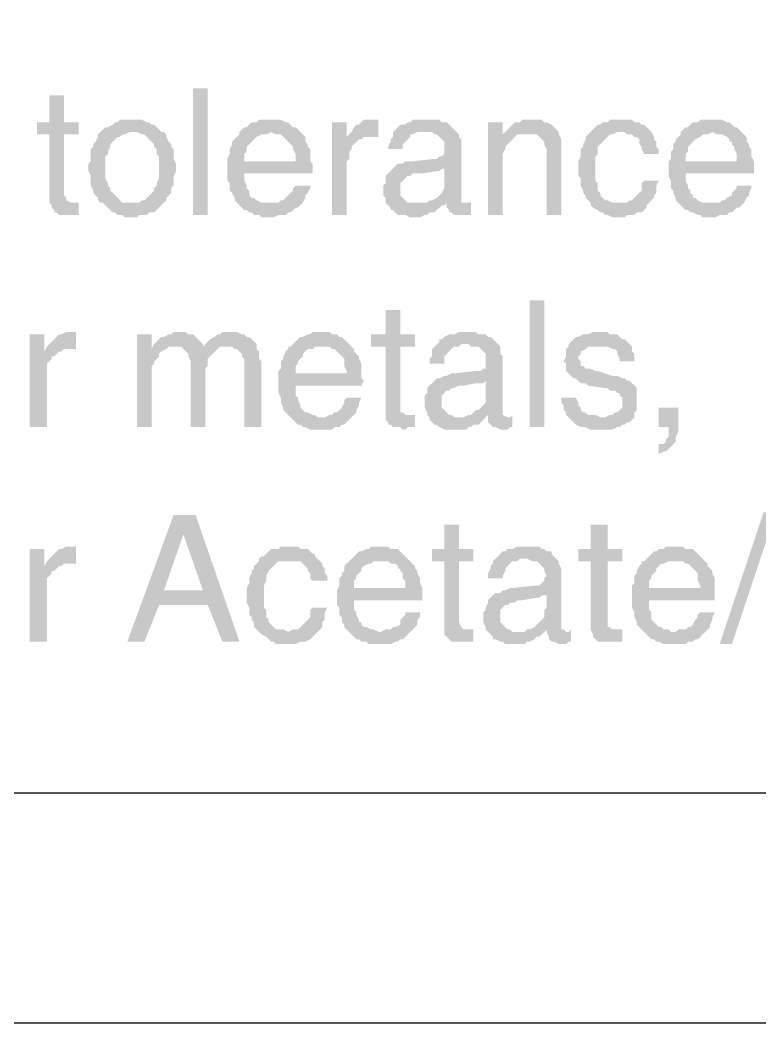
# Model space of a CAD drawing. Header units: inches. Extents: x 3613 to 8393, y -2205 to -794.
# Drawn here: x 3947.38 to 3961.08, y -2204.85 to -2186.29 of the extents above; entities that cross this region are included whole.
import ezdxf

# ---------------------------------------------------------------- set-up
doc = ezdxf.new("R2010")
doc.units = ezdxf.units.IN
doc.header["$MEASUREMENT"] = 0

msp = doc.modelspace()

# ---------------------------------------------------------------- hatches: boundary and pattern name
at = {"transparency": 33554559}
for points in [[(3950.584, -2189.897), (3950.584, -2187.551), (3950.855, -2187.551), (3950.855, -2189.897)], [(3948.192, -2187.686), (3947.921, -2187.686), (3947.921, -2188.182), (3947.696, -2188.182), (3947.696, -2188.408), (3947.921, -2188.408), (3947.921, -2189.672), (3947.967, -2189.717), (3947.967, -2189.762), (3948.012, -2189.807), (3948.012, -2189.852), (3948.057, -2189.852), (3948.102, -2189.897), (3948.463, -2189.897), (3948.463, -2189.672), (3948.328, -2189.672), (3948.237, -2189.627), (3948.237, -2189.581), (3948.192, -2189.536), (3948.192, -2188.408), (3948.463, -2188.408), (3948.463, -2188.182), (3948.192, -2188.182)], [(3949.456, -2188.137), (3949.23, -2188.137), (3949.185, -2188.182), (3949.14, -2188.182), (3949.095, -2188.228), (3949.005, -2188.273), (3948.959, -2188.273), (3948.914, -2188.318), (3948.869, -2188.363), (3948.869, -2188.363), (3948.824, -2188.408), (3948.824, -2188.453), (3948.779, -2188.543), (3948.734, -2188.589), (3948.734, -2188.634), (3948.689, -2188.679), (3948.689, -2188.905), (3948.643, -2188.95), (3948.643, -2189.04), (3948.643, -2189.085), (3948.689, -2189.175), (3948.689, -2189.356), (3948.734, -2189.446), (3948.734, -2189.491), (3948.779, -2189.536), (3948.824, -2189.581), (3948.824, -2189.627), (3948.869, -2189.672), (3949.456, -2189.672), (3949.275, -2189.672), (3949.23, -2189.627), (3949.185, -2189.581), (3949.14, -2189.536), (3949.095, -2189.491), (3949.05, -2189.446), (3949.05, -2189.401), (3949.005, -2189.356), (3949.005, -2189.311), (3948.959, -2189.22), (3948.959, -2188.814), (3949.005, -2188.769), (3949.005, -2188.724), (3949.05, -2188.634), (3949.05, -2188.589), (3949.095, -2188.543), (3949.14, -2188.498), (3949.185, -2188.453), (3949.23, -2188.453), (3949.275, -2188.408), (3949.32, -2188.408), (3949.411, -2188.363), (3949.997, -2188.363), (3949.952, -2188.318), (3949.907, -2188.273), (3949.862, -2188.228), (3949.817, -2188.228), (3949.772, -2188.182), (3949.727, -2188.182), (3949.636, -2188.137), (3949.546, -2188.137)], [(3952.028, -2188.137), (3951.803, -2188.137), (3951.758, -2188.182), (3951.667, -2188.182), (3951.622, -2188.228), (3951.577, -2188.273), (3951.532, -2188.273), (3951.487, -2188.318), (3951.442, -2188.363), (3952.028, -2188.363), (3952.119, -2188.408), (3952.209, -2188.408), (3952.254, -2188.453), (3952.299, -2188.498), (3952.344, -2188.543), (3952.344, -2188.543), (3952.389, -2188.589), (3952.435, -2188.634), (3952.435, -2188.679), (3952.48, -2188.769), (3952.48, -2188.905), (3951.216, -2188.905), (3951.216, -2189.266), (3951.261, -2189.311), (3951.261, -2189.446), (3951.306, -2189.491), (3951.351, -2189.581), (3951.351, -2189.627), (3951.397, -2189.672), (3951.442, -2189.717), (3951.442, -2189.717), (3951.487, -2189.762), (3951.532, -2189.807), (3951.577, -2189.807), (3951.622, -2189.852), (3951.667, -2189.852), (3951.712, -2189.897), (3951.803, -2189.897), (3951.848, -2189.943), (3952.074, -2189.943), (3952.164, -2189.897), (3952.299, -2189.897), (3952.344, -2189.852), (3952.389, -2189.852), (3952.435, -2189.807), (3952.48, -2189.762), (3952.525, -2189.762), (3952.57, -2189.717), (3952.028, -2189.672), (3951.848, -2189.672), (3951.758, -2189.627), (3951.712, -2189.581), (3951.667, -2189.581), (3951.622, -2189.536), (3951.622, -2189.446), (3951.577, -2189.401), (3951.577, -2189.356), (3951.532, -2189.266), (3951.532, -2189.13), (3952.796, -2189.13), (3952.796, -2188.95), (3952.751, -2188.905), (3952.751, -2188.679), (3952.705, -2188.634), (3952.705, -2188.589), (3952.66, -2188.543), (3952.66, -2188.453), (3952.615, -2188.408), (3952.57, -2188.363), (3952.525, -2188.318), (3952.48, -2188.273), (3952.435, -2188.273), (3952.389, -2188.228), (3952.344, -2188.182), (3952.299, -2188.182), (3952.209, -2188.137), (3952.119, -2188.137)], [(3953.924, -2188.137), (3953.743, -2188.137), (3953.698, -2188.182), (3953.653, -2188.228), (3953.608, -2188.228), (3953.563, -2188.273), (3953.518, -2188.363), (3953.518, -2188.363), (3953.473, -2188.408), (3953.924, -2188.453), (3954.014, -2188.453), (3954.014, -2188.137), (3953.969, -2188.137)], [(3954.917, -2188.137), (3954.646, -2188.137), (3954.601, -2188.182), (3954.556, -2188.182), (3954.511, -2188.228), (3954.42, -2188.228), (3954.375, -2188.273), (3954.375, -2188.273), (3954.33, -2188.318), (3954.285, -2188.363), (3954.285, -2188.453), (3954.24, -2188.498), (3954.24, -2188.543), (3954.195, -2188.634), (3954.195, -2188.679), (3954.466, -2188.679), (3954.466, -2188.589), (3954.511, -2188.543), (3954.556, -2188.498), (3954.601, -2188.453), (3954.601, -2188.408), (3954.646, -2188.408), (3954.736, -2188.363), (3955.458, -2188.363), (3955.413, -2188.318), (3955.368, -2188.273), (3955.323, -2188.228), (3955.278, -2188.182), (3955.188, -2188.182), (3955.143, -2188.137), (3954.962, -2188.137)], [(3956.812, -2188.137), (3956.677, -2188.137), (3956.632, -2188.182), (3956.542, -2188.182), (3956.496, -2188.228), (3956.451, -2188.273), (3956.406, -2188.318), (3956.361, -2188.363), (3956.316, -2188.408), (3956.542, -2188.453), (3956.587, -2188.408), (3956.767, -2188.408), (3957.354, -2188.363), (3957.309, -2188.318), (3957.264, -2188.273), (3957.264, -2188.273), (3957.219, -2188.228), (3957.128, -2188.182), (3957.083, -2188.182), (3957.038, -2188.137), (3956.903, -2188.137)], [(3958.482, -2188.137), (3958.302, -2188.137), (3958.257, -2188.182), (3958.166, -2188.182), (3958.121, -2188.228), (3958.076, -2188.228), (3958.031, -2188.273), (3957.986, -2188.318), (3957.941, -2188.363), (3958.573, -2188.363), (3958.618, -2188.408), (3958.708, -2188.408), (3958.753, -2188.453), (3958.798, -2188.453), (3958.843, -2188.498), (3958.843, -2188.589), (3958.888, -2188.634), (3958.888, -2188.679), (3958.934, -2188.769), (3959.204, -2188.769), (3959.204, -2188.679), (3959.159, -2188.634), (3959.159, -2188.543), (3959.114, -2188.498), (3959.114, -2188.453), (3959.069, -2188.363), (3959.024, -2188.318), (3958.979, -2188.273), (3958.979, -2188.273), (3958.934, -2188.228), (3958.888, -2188.228), (3958.843, -2188.182), (3958.753, -2188.182), (3958.708, -2188.137), (3958.573, -2188.137)], [(3960.197, -2188.137), (3959.972, -2188.137), (3959.927, -2188.182), (3959.836, -2188.182), (3959.791, -2188.228), (3959.746, -2188.273), (3959.701, -2188.273), (3959.656, -2188.318), (3959.611, -2188.363), (3960.197, -2188.363), (3960.288, -2188.408), (3960.378, -2188.408), (3960.468, -2188.453), (3960.513, -2188.498), (3960.513, -2188.543), (3960.558, -2188.543), (3960.558, -2188.589), (3960.604, -2188.634), (3960.604, -2188.679), (3960.649, -2188.769), (3960.649, -2188.905), (3959.385, -2188.905), (3959.385, -2189.175), (3959.43, -2189.266), (3959.43, -2189.401), (3959.475, -2189.446), (3959.475, -2189.491), (3959.52, -2189.581), (3959.52, -2189.627), (3959.565, -2189.672), (3959.611, -2189.717), (3959.611, -2189.717), (3959.656, -2189.762), (3959.701, -2189.807), (3959.746, -2189.807), (3959.791, -2189.852), (3959.836, -2189.852), (3959.927, -2189.897), (3959.972, -2189.897), (3960.017, -2189.943), (3960.242, -2189.943), (3960.333, -2189.897), (3960.468, -2189.897), (3960.513, -2189.852), (3960.558, -2189.852), (3960.604, -2189.807), (3960.649, -2189.762), (3960.694, -2189.762), (3960.739, -2189.717), (3960.197, -2189.672), (3960.017, -2189.672), (3959.927, -2189.627), (3959.881, -2189.581), (3959.836, -2189.581), (3959.836, -2189.536), (3959.791, -2189.491), (3959.791, -2189.446), (3959.746, -2189.401), (3959.746, -2189.356), (3959.701, -2189.266), (3959.701, -2189.13), (3960.965, -2189.13), (3960.965, -2188.905), (3960.919, -2188.814), (3960.919, -2188.679), (3960.874, -2188.634), (3960.874, -2188.589), (3960.829, -2188.543), (3960.829, -2188.453), (3960.784, -2188.408), (3960.739, -2188.363), (3960.694, -2188.318), (3960.649, -2188.273), (3960.604, -2188.273), (3960.558, -2188.228), (3960.513, -2188.182), (3960.468, -2188.182), (3960.378, -2188.137), (3960.288, -2188.137)], [(3953.427, -2188.182), (3953.157, -2188.182), (3953.157, -2189.897), (3953.427, -2189.897), (3953.427, -2188.905), (3953.473, -2188.859), (3953.473, -2188.724), (3953.518, -2188.679), (3953.518, -2188.634), (3953.563, -2188.589), (3953.608, -2188.543), (3953.653, -2188.498), (3953.698, -2188.498), (3953.427, -2188.453)], [(3956.316, -2188.182), (3956.045, -2188.182), (3956.045, -2189.897), (3956.316, -2189.897), (3956.316, -2188.95), (3956.316, -2188.769), (3956.361, -2188.679), (3956.361, -2188.634), (3956.406, -2188.589), (3956.451, -2188.543), (3956.451, -2188.543), (3956.496, -2188.498), (3956.542, -2188.453), (3956.316, -2188.408)], [(3949.997, -2188.363), (3949.456, -2188.363), (3949.546, -2188.363), (3949.636, -2188.408), (3949.682, -2188.408), (3949.727, -2188.453), (3949.772, -2188.498), (3949.817, -2188.543), (3949.862, -2188.589), (3949.862, -2188.634), (3949.907, -2188.679), (3949.907, -2188.769), (3949.952, -2188.814), (3949.952, -2189.22), (3949.907, -2189.311), (3949.907, -2189.356), (3949.862, -2189.401), (3949.862, -2189.446), (3949.817, -2189.491), (3949.772, -2189.536), (3949.727, -2189.581), (3949.682, -2189.627), (3949.636, -2189.627), (3949.591, -2189.672), (3948.914, -2189.672), (3948.959, -2189.717), (3949.005, -2189.762), (3949.05, -2189.807), (3949.095, -2189.852), (3949.14, -2189.852), (3949.185, -2189.897), (3949.275, -2189.897), (3949.32, -2189.943), (3949.546, -2189.943), (3949.591, -2189.897), (3949.727, -2189.897), (3949.772, -2189.852), (3949.862, -2189.852), (3949.907, -2189.807), (3949.952, -2189.762), (3949.997, -2189.717), (3950.043, -2189.672), (3950.043, -2189.672), (3950.088, -2189.627), (3950.088, -2189.581), (3950.133, -2189.536), (3950.178, -2189.491), (3950.178, -2189.401), (3950.223, -2189.356), (3950.223, -2189.175), (3950.268, -2189.085), (3950.268, -2189.04), (3950.268, -2188.95), (3950.223, -2188.859), (3950.223, -2188.679), (3950.178, -2188.634), (3950.178, -2188.589), (3950.133, -2188.543), (3950.088, -2188.453), (3950.088, -2188.408), (3950.043, -2188.363)], [(3951.442, -2188.363), (3951.442, -2188.408), (3951.397, -2188.453), (3951.351, -2188.498), (3951.306, -2188.543), (3951.306, -2188.589), (3951.261, -2188.679), (3951.261, -2188.769), (3951.216, -2188.859), (3951.216, -2188.905), (3951.532, -2188.905), (3951.532, -2188.769), (3951.577, -2188.724), (3951.577, -2188.634), (3951.622, -2188.589), (3951.667, -2188.543), (3951.667, -2188.543), (3951.712, -2188.498), (3951.758, -2188.453), (3951.848, -2188.408), (3951.938, -2188.408), (3952.028, -2188.363)], [(3953.473, -2188.408), (3953.427, -2188.453), (3953.698, -2188.498), (3953.743, -2188.453), (3953.924, -2188.453)], [(3955.458, -2188.363), (3954.872, -2188.363), (3955.007, -2188.363), (3955.052, -2188.408), (3955.097, -2188.408), (3955.143, -2188.453), (3955.188, -2188.498), (3955.233, -2188.543), (3955.233, -2188.769), (3955.188, -2188.814), (3955.143, -2188.814), (3955.097, -2188.859), (3955.052, -2188.859), (3954.646, -2188.905), (3954.511, -2188.905), (3954.466, -2188.95), (3954.375, -2188.95), (3954.33, -2188.995), (3955.233, -2189.04), (3955.233, -2189.311), (3955.233, -2189.401), (3955.188, -2189.491), (3955.143, -2189.536), (3955.097, -2189.581), (3955.097, -2189.581), (3955.007, -2189.627), (3954.962, -2189.627), (3954.917, -2189.672), (3954.736, -2189.672), (3954.195, -2189.717), (3954.24, -2189.762), (3954.24, -2189.807), (3954.285, -2189.807), (3954.33, -2189.852), (3954.375, -2189.897), (3954.511, -2189.897), (3954.601, -2189.943), (3954.781, -2189.943), (3954.872, -2189.897), (3954.917, -2189.897), (3954.962, -2189.852), (3955.052, -2189.852), (3955.097, -2189.807), (3955.143, -2189.762), (3955.188, -2189.717), (3955.233, -2189.717), (3955.278, -2189.672), (3955.549, -2189.672), (3955.549, -2188.498), (3955.504, -2188.453), (3955.504, -2188.408)], [(3957.354, -2188.363), (3956.767, -2188.408), (3956.948, -2188.408), (3956.993, -2188.453), (3957.038, -2188.498), (3957.038, -2188.498), (3957.083, -2188.543), (3957.083, -2188.589), (3957.128, -2188.679), (3957.128, -2189.897), (3957.399, -2189.897), (3957.399, -2188.498), (3957.354, -2188.408)], [(3957.941, -2188.363), (3957.896, -2188.408), (3957.85, -2188.453), (3957.85, -2188.498), (3957.805, -2188.589), (3957.805, -2188.634), (3957.76, -2188.679), (3957.76, -2188.814), (3957.715, -2188.905), (3957.715, -2189.175), (3957.76, -2189.22), (3957.76, -2189.356), (3957.805, -2189.446), (3957.805, -2189.491), (3957.85, -2189.536), (3957.85, -2189.581), (3957.896, -2189.627), (3957.941, -2189.672), (3958.482, -2189.672), (3958.347, -2189.672), (3958.257, -2189.627), (3958.212, -2189.627), (3958.166, -2189.581), (3958.121, -2189.536), (3958.121, -2189.491), (3958.076, -2189.446), (3958.076, -2189.311), (3958.031, -2189.266), (3958.031, -2188.814), (3958.076, -2188.769), (3958.076, -2188.634), (3958.121, -2188.589), (3958.166, -2188.543), (3958.166, -2188.543), (3958.212, -2188.498), (3958.257, -2188.453), (3958.302, -2188.408), (3958.347, -2188.408), (3958.437, -2188.363), (3958.482, -2188.363)], [(3959.611, -2188.363), (3959.611, -2188.408), (3959.565, -2188.453), (3959.52, -2188.498), (3959.52, -2188.543), (3959.475, -2188.589), (3959.475, -2188.679), (3959.43, -2188.724), (3959.43, -2188.859), (3959.385, -2188.905), (3959.701, -2188.905), (3959.701, -2188.769), (3959.746, -2188.724), (3959.746, -2188.634), (3959.791, -2188.589), (3959.836, -2188.543), (3959.836, -2188.543), (3959.881, -2188.498), (3959.972, -2188.453), (3960.017, -2188.408), (3960.107, -2188.408), (3960.197, -2188.363)], [(3954.33, -2188.995), (3954.285, -2189.04), (3954.24, -2189.085), (3954.24, -2189.085), (3954.195, -2189.13), (3954.15, -2189.175), (3954.15, -2189.311), (3954.104, -2189.356), (3954.104, -2189.446), (3954.104, -2189.536), (3954.15, -2189.581), (3954.15, -2189.672), (3954.195, -2189.717), (3954.736, -2189.672), (3954.556, -2189.672), (3954.511, -2189.627), (3954.466, -2189.581), (3954.42, -2189.536), (3954.42, -2189.311), (3954.466, -2189.266), (3954.511, -2189.22), (3954.556, -2189.175), (3954.601, -2189.175), (3954.646, -2189.13), (3954.827, -2189.13), (3955.097, -2189.085), (3955.143, -2189.085), (3955.188, -2189.04), (3955.233, -2189.04)], [(3952.751, -2189.356), (3952.48, -2189.356), (3952.435, -2189.401), (3952.435, -2189.446), (3952.389, -2189.491), (3952.344, -2189.536), (3952.299, -2189.581), (3952.254, -2189.627), (3952.209, -2189.627), (3952.164, -2189.672), (3952.028, -2189.672), (3952.57, -2189.717), (3952.615, -2189.672), (3952.66, -2189.581), (3952.66, -2189.536), (3952.705, -2189.491), (3952.751, -2189.401)], [(3959.204, -2189.266), (3958.934, -2189.266), (3958.888, -2189.311), (3958.888, -2189.446), (3958.843, -2189.491), (3958.798, -2189.536), (3958.753, -2189.581), (3958.708, -2189.627), (3958.663, -2189.627), (3958.618, -2189.672), (3957.941, -2189.672), (3957.941, -2189.717), (3957.986, -2189.762), (3958.076, -2189.807), (3958.121, -2189.852), (3958.166, -2189.852), (3958.212, -2189.897), (3958.257, -2189.897), (3958.347, -2189.943), (3958.573, -2189.943), (3958.618, -2189.897), (3958.753, -2189.897), (3958.798, -2189.852), (3958.888, -2189.852), (3958.934, -2189.807), (3958.979, -2189.762), (3958.979, -2189.717), (3959.024, -2189.672), (3959.069, -2189.627), (3959.114, -2189.581), (3959.114, -2189.536), (3959.159, -2189.491), (3959.159, -2189.356)], [(3960.919, -2189.356), (3960.649, -2189.356), (3960.649, -2189.401), (3960.604, -2189.446), (3960.558, -2189.491), (3960.558, -2189.536), (3960.468, -2189.581), (3960.423, -2189.627), (3960.378, -2189.627), (3960.333, -2189.672), (3960.197, -2189.672), (3960.739, -2189.717), (3960.784, -2189.672), (3960.829, -2189.581), (3960.874, -2189.536), (3960.874, -2189.491), (3960.919, -2189.401)], [(3955.729, -2189.672), (3955.639, -2189.672), (3955.278, -2189.717), (3955.278, -2189.762), (3955.323, -2189.807), (3955.323, -2189.852), (3955.368, -2189.852), (3955.413, -2189.897), (3955.729, -2189.897)], [(3955.549, -2189.672), (3955.278, -2189.672), (3955.278, -2189.717), (3955.639, -2189.672), (3955.639, -2189.672)], [(3956.812, -2193.824), (3956.812, -2191.477), (3957.083, -2191.477), (3957.083, -2193.824)], [(3954.42, -2191.658), (3954.15, -2191.658), (3954.15, -2192.109), (3953.879, -2192.109), (3953.879, -2192.335), (3954.15, -2192.335), (3954.15, -2193.689), (3954.195, -2193.734), (3954.195, -2193.779), (3954.24, -2193.779), (3954.285, -2193.824), (3954.42, -2193.824), (3954.466, -2193.869), (3954.511, -2193.869), (3954.556, -2193.824), (3954.691, -2193.824), (3954.691, -2193.598), (3954.511, -2193.598), (3954.466, -2193.553), (3954.42, -2193.553), (3954.42, -2192.335), (3954.691, -2192.335), (3954.691, -2192.109), (3954.42, -2192.109)], [(3947.831, -2192.109), (3947.56, -2192.109), (3947.56, -2193.824), (3947.876, -2193.824), (3947.876, -2192.65), (3947.921, -2192.605), (3947.967, -2192.56), (3947.967, -2192.515), (3948.012, -2192.515), (3948.057, -2192.47), (3948.102, -2192.425), (3947.831, -2192.425)], [(3948.328, -2192.064), (3948.237, -2192.064), (3948.147, -2192.109), (3948.102, -2192.109), (3948.057, -2192.154), (3948.012, -2192.199), (3947.967, -2192.244), (3947.921, -2192.289), (3947.921, -2192.289), (3947.876, -2192.335), (3948.328, -2192.38), (3948.418, -2192.38), (3948.418, -2192.064), (3948.373, -2192.064)], [(3949.817, -2192.109), (3949.546, -2192.109), (3949.546, -2193.824), (3949.817, -2193.824), (3949.817, -2192.696), (3949.862, -2192.65), (3949.862, -2192.605), (3949.907, -2192.56), (3949.952, -2192.515), (3949.952, -2192.47), (3949.997, -2192.425), (3950.088, -2192.38), (3949.817, -2192.38)], [(3950.313, -2192.064), (3950.223, -2192.064), (3950.178, -2192.109), (3950.133, -2192.109), (3950.043, -2192.154), (3949.997, -2192.154), (3949.952, -2192.199), (3949.907, -2192.244), (3949.862, -2192.289), (3949.817, -2192.38), (3950.088, -2192.38), (3950.133, -2192.335), (3950.268, -2192.335), (3950.765, -2192.289), (3950.72, -2192.244), (3950.674, -2192.199), (3950.674, -2192.199), (3950.629, -2192.154), (3950.584, -2192.109), (3950.494, -2192.109), (3950.449, -2192.064), (3950.404, -2192.064)], [(3951.261, -2192.064), (3951.126, -2192.064), (3951.081, -2192.109), (3951.035, -2192.109), (3950.99, -2192.154), (3950.9, -2192.199), (3950.855, -2192.244), (3950.81, -2192.289), (3950.765, -2192.335), (3950.359, -2192.335), (3950.404, -2192.38), (3950.449, -2192.425), (3950.449, -2192.425), (3950.494, -2192.47), (3950.494, -2192.515), (3950.539, -2192.605), (3950.539, -2193.824), (3950.81, -2193.824), (3950.81, -2192.741), (3950.855, -2192.696), (3950.855, -2192.56), (3950.9, -2192.515), (3950.945, -2192.47), (3950.945, -2192.47), (3950.99, -2192.425), (3951.035, -2192.38), (3951.081, -2192.335), (3951.216, -2192.335), (3951.758, -2192.289), (3951.712, -2192.244), (3951.667, -2192.199), (3951.667, -2192.199), (3951.622, -2192.154), (3951.577, -2192.154), (3951.532, -2192.109), (3951.487, -2192.109), (3951.397, -2192.064), (3951.351, -2192.064)], [(3952.976, -2192.064), (3952.796, -2192.064), (3952.751, -2192.109), (3952.705, -2192.109), (3952.615, -2192.154), (3952.57, -2192.154), (3952.525, -2192.199), (3952.48, -2192.244), (3952.435, -2192.289), (3952.389, -2192.335), (3953.112, -2192.335), (3953.157, -2192.38), (3953.202, -2192.38), (3953.247, -2192.425), (3953.292, -2192.47), (3953.292, -2192.47), (3953.337, -2192.515), (3953.382, -2192.56), (3953.382, -2192.696), (3953.427, -2192.786), (3953.427, -2192.831), (3952.48, -2192.831), (3952.164, -2192.876), (3952.164, -2193.192), (3952.209, -2193.282), (3952.209, -2193.373), (3952.254, -2193.463), (3952.254, -2193.508), (3952.299, -2193.553), (3952.344, -2193.598), (3952.389, -2193.643), (3952.389, -2193.643), (3952.435, -2193.689), (3952.48, -2193.734), (3952.525, -2193.779), (3952.57, -2193.779), (3952.615, -2193.824), (3952.66, -2193.824), (3952.751, -2193.869), (3953.157, -2193.869), (3953.202, -2193.824), (3953.292, -2193.824), (3953.337, -2193.779), (3953.382, -2193.779), (3953.427, -2193.734), (3953.473, -2193.689), (3953.518, -2193.643), (3952.886, -2193.643), (3952.841, -2193.598), (3952.796, -2193.598), (3952.705, -2193.553), (3952.66, -2193.553), (3952.615, -2193.508), (3952.57, -2193.463), (3952.57, -2193.418), (3952.525, -2193.327), (3952.525, -2193.282), (3952.48, -2193.237), (3952.48, -2193.057), (3953.698, -2193.057), (3953.743, -2192.966), (3953.698, -2192.921), (3953.698, -2192.65), (3953.653, -2192.56), (3953.653, -2192.515), (3953.608, -2192.47), (3953.563, -2192.425), (3953.563, -2192.38), (3953.518, -2192.335), (3953.473, -2192.289), (3953.427, -2192.244), (3953.382, -2192.199), (3953.337, -2192.154), (3953.292, -2192.154), (3953.247, -2192.109), (3953.157, -2192.109), (3953.112, -2192.064), (3953.021, -2192.064)], [(3955.684, -2192.064), (3955.504, -2192.064), (3955.413, -2192.109), (3955.323, -2192.109), (3955.233, -2192.154), (3955.188, -2192.199), (3955.143, -2192.199), (3955.143, -2192.244), (3955.097, -2192.289), (3955.052, -2192.335), (3955.007, -2192.38), (3955.007, -2192.515), (3954.962, -2192.56), (3954.962, -2192.65), (3955.233, -2192.65), (3955.233, -2192.515), (3955.278, -2192.47), (3955.323, -2192.425), (3955.368, -2192.38), (3955.368, -2192.38), (3955.413, -2192.335), (3955.504, -2192.335), (3955.549, -2192.289), (3956.226, -2192.289), (3956.181, -2192.244), (3956.135, -2192.199), (3956.09, -2192.154), (3956.045, -2192.154), (3956, -2192.109), (3955.865, -2192.109), (3955.82, -2192.064), (3955.729, -2192.064)], [(3958.121, -2192.064), (3957.986, -2192.064), (3957.896, -2192.109), (3957.805, -2192.109), (3957.715, -2192.154), (3957.67, -2192.154), (3957.625, -2192.199), (3957.58, -2192.244), (3957.535, -2192.289), (3957.535, -2192.335), (3957.489, -2192.38), (3957.489, -2192.515), (3957.444, -2192.605), (3957.489, -2192.65), (3957.489, -2192.786), (3957.535, -2192.831), (3957.58, -2192.876), (3957.625, -2192.921), (3957.67, -2192.921), (3957.715, -2192.966), (3957.76, -2193.012), (3957.85, -2193.012), (3957.896, -2193.057), (3958.212, -2193.102), (3958.257, -2193.102), (3958.302, -2193.147), (3958.392, -2193.147), (3958.437, -2193.192), (3958.482, -2193.192), (3958.482, -2193.237), (3958.527, -2193.282), (3958.527, -2193.463), (3958.482, -2193.508), (3958.437, -2193.553), (3958.392, -2193.553), (3958.347, -2193.598), (3958.302, -2193.598), (3958.212, -2193.643), (3957.535, -2193.643), (3957.58, -2193.689), (3957.625, -2193.734), (3957.625, -2193.734), (3957.67, -2193.779), (3957.76, -2193.824), (3957.85, -2193.824), (3957.941, -2193.869), (3958.347, -2193.869), (3958.437, -2193.824), (3958.482, -2193.824), (3958.527, -2193.779), (3958.573, -2193.779), (3958.618, -2193.734), (3958.663, -2193.734), (3958.708, -2193.689), (3958.753, -2193.643), (3958.753, -2193.553), (3958.798, -2193.508), (3958.798, -2193.327), (3958.798, -2193.102), (3958.753, -2193.057), (3958.708, -2193.012), (3958.708, -2193.012), (3958.663, -2192.966), (3958.618, -2192.966), (3958.573, -2192.921), (3958.527, -2192.921), (3958.437, -2192.876), (3958.347, -2192.876), (3958.076, -2192.786), (3958.031, -2192.786), (3957.941, -2192.741), (3957.85, -2192.741), (3957.805, -2192.696), (3957.76, -2192.696), (3957.76, -2192.605), (3957.715, -2192.56), (3957.715, -2192.515), (3957.76, -2192.47), (3957.76, -2192.425), (3957.85, -2192.38), (3957.85, -2192.38), (3957.896, -2192.335), (3958.121, -2192.335), (3958.663, -2192.289), (3958.618, -2192.244), (3958.573, -2192.199), (3958.527, -2192.199), (3958.482, -2192.154), (3958.437, -2192.109), (3958.302, -2192.109), (3958.257, -2192.064), (3958.166, -2192.064)], [(3947.876, -2192.335), (3947.831, -2192.425), (3948.147, -2192.425), (3948.192, -2192.38), (3948.328, -2192.38)], [(3951.758, -2192.289), (3951.216, -2192.335), (3951.306, -2192.335), (3951.351, -2192.38), (3951.397, -2192.38), (3951.442, -2192.425), (3951.487, -2192.47), (3951.487, -2192.515), (3951.532, -2192.56), (3951.532, -2193.824), (3951.848, -2193.824), (3951.848, -2192.605), (3951.803, -2192.56), (3951.803, -2192.425), (3951.758, -2192.38)], [(3952.389, -2192.335), (3952.344, -2192.335), (3952.344, -2192.38), (3952.299, -2192.425), (3952.254, -2192.515), (3952.254, -2192.56), (3952.209, -2192.605), (3952.209, -2192.741), (3952.164, -2192.786), (3952.164, -2192.876), (3952.48, -2192.831), (3952.48, -2192.696), (3952.525, -2192.65), (3952.525, -2192.605), (3952.57, -2192.56), (3952.615, -2192.515), (3952.615, -2192.47), (3952.66, -2192.425), (3952.705, -2192.38), (3952.796, -2192.38), (3952.841, -2192.335), (3952.976, -2192.335)], [(3956.226, -2192.289), (3955.639, -2192.289), (3955.684, -2192.289), (3955.729, -2192.335), (3955.865, -2192.335), (3955.91, -2192.38), (3955.955, -2192.425), (3956, -2192.47), (3956, -2192.605), (3956, -2192.741), (3955.955, -2192.741), (3955.91, -2192.786), (3955.82, -2192.786), (3955.413, -2192.831), (3955.368, -2192.831), (3955.278, -2192.876), (3955.233, -2192.876), (3955.143, -2192.921), (3955.097, -2192.921), (3956, -2192.966), (3956, -2193.237), (3956, -2193.373), (3955.955, -2193.418), (3955.91, -2193.463), (3955.865, -2193.508), (3955.82, -2193.508), (3955.774, -2193.553), (3955.729, -2193.598), (3955.684, -2193.598), (3955.594, -2193.643), (3954.962, -2193.643), (3954.962, -2193.689), (3955.007, -2193.734), (3955.052, -2193.779), (3955.097, -2193.779), (3955.143, -2193.824), (3955.233, -2193.869), (3955.639, -2193.869), (3955.684, -2193.824), (3955.729, -2193.824), (3955.774, -2193.779), (3955.865, -2193.779), (3955.91, -2193.734), (3955.955, -2193.689), (3956, -2193.643), (3956.045, -2193.598), (3956.316, -2193.598), (3956.316, -2192.515), (3956.271, -2192.47), (3956.271, -2192.335)], [(3958.663, -2192.289), (3958.121, -2192.335), (3958.257, -2192.335), (3958.347, -2192.38), (3958.392, -2192.38), (3958.437, -2192.425), (3958.437, -2192.47), (3958.482, -2192.56), (3958.482, -2192.605), (3958.753, -2192.605), (3958.753, -2192.47), (3958.708, -2192.425), (3958.708, -2192.335)], [(3955.097, -2192.921), (3955.052, -2192.966), (3955.007, -2193.012), (3955.007, -2193.012), (3954.962, -2193.057), (3954.917, -2193.102), (3954.917, -2193.192), (3954.872, -2193.237), (3954.872, -2193.463), (3954.917, -2193.553), (3954.917, -2193.598), (3954.962, -2193.643), (3955.458, -2193.643), (3955.413, -2193.643), (3955.368, -2193.598), (3955.323, -2193.598), (3955.278, -2193.553), (3955.233, -2193.508), (3955.188, -2193.463), (3955.188, -2193.327), (3955.188, -2193.237), (3955.233, -2193.192), (3955.278, -2193.147), (3955.323, -2193.147), (3955.368, -2193.102), (3955.413, -2193.102), (3955.504, -2193.057), (3955.594, -2193.057), (3955.82, -2193.012), (3955.955, -2193.012), (3956, -2192.966)], [(3953.698, -2193.282), (3953.427, -2193.282), (3953.382, -2193.327), (3953.382, -2193.373), (3953.337, -2193.463), (3953.292, -2193.508), (3953.247, -2193.553), (3953.202, -2193.553), (3953.157, -2193.598), (3953.112, -2193.598), (3953.021, -2193.643), (3952.976, -2193.643), (3953.518, -2193.643), (3953.563, -2193.598), (3953.608, -2193.553), (3953.608, -2193.508), (3953.653, -2193.418), (3953.653, -2193.373)], [(3957.67, -2193.282), (3957.399, -2193.282), (3957.399, -2193.373), (3957.444, -2193.418), (3957.444, -2193.508), (3957.489, -2193.553), (3957.489, -2193.598), (3957.535, -2193.643), (3958.121, -2193.643), (3958.031, -2193.598), (3957.896, -2193.598), (3957.85, -2193.553), (3957.805, -2193.553), (3957.76, -2193.508), (3957.76, -2193.463), (3957.715, -2193.418), (3957.715, -2193.373)], [(3959.565, -2193.463), (3959.204, -2193.463), (3959.204, -2193.824), (3959.385, -2193.824), (3959.385, -2194.004), (3959.34, -2194.05), (3959.34, -2194.095), (3959.295, -2194.14), (3959.204, -2194.14), (3959.204, -2194.32), (3959.204, -2194.32), (3959.295, -2194.275), (3959.34, -2194.275), (3959.385, -2194.23), (3959.43, -2194.185), (3959.475, -2194.14), (3959.52, -2194.095), (3959.52, -2194.004), (3959.565, -2193.914), (3959.565, -2193.779)], [(3956.496, -2193.598), (3956.451, -2193.643), (3956.045, -2193.643), (3956.045, -2193.734), (3956.09, -2193.779), (3956.09, -2193.779), (3956.135, -2193.824), (3956.181, -2193.824), (3956.271, -2193.869), (3956.406, -2193.869), (3956.451, -2193.824), (3956.496, -2193.824)], [(3956.316, -2193.598), (3956.045, -2193.598), (3956.045, -2193.643), (3956.406, -2193.643)], [(3950.629, -2195.449), (3950.223, -2195.449), (3949.366, -2197.796), (3949.682, -2197.796), (3949.952, -2197.119), (3950.855, -2197.119), (3950.043, -2196.848), (3950.404, -2195.81)], [(3950.629, -2195.449), (3950.404, -2195.81), (3950.765, -2196.848), (3950.043, -2196.848), (3950.855, -2197.119), (3951.126, -2197.796), (3951.442, -2197.796)], [(3961.371, -2195.404), (3960.558, -2197.841), (3960.333, -2197.841), (3961.145, -2195.404)], [(3955.504, -2195.629), (3955.233, -2195.629), (3955.233, -2196.081), (3955.007, -2196.081), (3955.007, -2196.306), (3955.233, -2196.306), (3955.233, -2197.66), (3955.278, -2197.705), (3955.323, -2197.75), (3955.323, -2197.75), (3955.368, -2197.796), (3955.774, -2197.796), (3955.774, -2197.57), (3955.594, -2197.57), (3955.549, -2197.525), (3955.549, -2197.525), (3955.504, -2197.434), (3955.504, -2196.306), (3955.774, -2196.306), (3955.774, -2196.081), (3955.504, -2196.081)], [(3958.257, -2195.629), (3957.941, -2195.629), (3957.941, -2196.081), (3957.715, -2196.081), (3957.715, -2196.306), (3957.941, -2196.306), (3957.941, -2197.57), (3957.986, -2197.66), (3957.986, -2197.705), (3958.031, -2197.75), (3958.031, -2197.75), (3958.076, -2197.796), (3958.527, -2197.796), (3958.527, -2197.57), (3958.347, -2197.57), (3958.302, -2197.525), (3958.257, -2197.525), (3958.257, -2196.306), (3958.527, -2196.306), (3958.527, -2196.081), (3958.257, -2196.081)], [(3947.831, -2196.081), (3947.56, -2196.081), (3947.56, -2197.796), (3947.876, -2197.796), (3947.876, -2196.622), (3947.921, -2196.577), (3947.967, -2196.532), (3947.967, -2196.487), (3948.012, -2196.487), (3948.057, -2196.442), (3948.102, -2196.396), (3947.831, -2196.396)], [(3948.328, -2196.035), (3948.237, -2196.035), (3948.147, -2196.081), (3948.102, -2196.081), (3948.057, -2196.126), (3948.012, -2196.171), (3947.967, -2196.216), (3947.921, -2196.261), (3947.921, -2196.261), (3947.876, -2196.306), (3948.328, -2196.351), (3948.418, -2196.351), (3948.418, -2196.035), (3948.373, -2196.035)], [(3952.344, -2196.035), (3952.209, -2196.035), (3952.164, -2196.081), (3952.028, -2196.081), (3951.983, -2196.126), (3951.938, -2196.171), (3951.893, -2196.216), (3951.848, -2196.216), (3951.803, -2196.261), (3951.803, -2196.306), (3952.57, -2196.306), (3952.615, -2196.351), (3952.66, -2196.396), (3952.705, -2196.442), (3952.705, -2196.487), (3952.751, -2196.532), (3952.751, -2196.622), (3952.796, -2196.667), (3953.066, -2196.667), (3953.066, -2196.577), (3953.021, -2196.532), (3953.021, -2196.442), (3952.976, -2196.396), (3952.976, -2196.351), (3952.931, -2196.306), (3952.886, -2196.261), (3952.841, -2196.216), (3952.841, -2196.171), (3952.796, -2196.171), (3952.751, -2196.126), (3952.705, -2196.081), (3952.57, -2196.081), (3952.525, -2196.035), (3952.435, -2196.035)], [(3954.059, -2196.035), (3953.879, -2196.035), (3953.834, -2196.081), (3953.789, -2196.081), (3953.698, -2196.126), (3953.653, -2196.126), (3953.608, -2196.171), (3953.563, -2196.216), (3953.518, -2196.261), (3953.473, -2196.306), (3954.195, -2196.306), (3954.24, -2196.351), (3954.33, -2196.351), (3954.375, -2196.396), (3954.375, -2196.442), (3954.42, -2196.442), (3954.42, -2196.487), (3954.466, -2196.532), (3954.466, -2196.622), (3954.511, -2196.667), (3954.511, -2196.803), (3953.563, -2196.803), (3953.247, -2196.848), (3953.247, -2197.119), (3953.292, -2197.164), (3953.292, -2197.299), (3953.337, -2197.344), (3953.337, -2197.434), (3953.382, -2197.48), (3953.382, -2197.525), (3953.427, -2197.57), (3953.473, -2197.615), (3953.473, -2197.615), (3953.518, -2197.66), (3953.563, -2197.705), (3953.608, -2197.75), (3953.653, -2197.75), (3953.698, -2197.796), (3953.789, -2197.796), (3953.834, -2197.841), (3954.24, -2197.841), (3954.33, -2197.796), (3954.375, -2197.796), (3954.42, -2197.75), (3954.466, -2197.75), (3954.511, -2197.705), (3954.556, -2197.66), (3954.601, -2197.615), (3954.014, -2197.615), (3953.924, -2197.57), (3953.879, -2197.57), (3953.789, -2197.525), (3953.743, -2197.525), (3953.698, -2197.48), (3953.698, -2197.434), (3953.653, -2197.434), (3953.653, -2197.389), (3953.608, -2197.299), (3953.608, -2197.254), (3953.563, -2197.209), (3953.563, -2197.028), (3954.827, -2197.028), (3954.827, -2196.803), (3954.781, -2196.712), (3954.781, -2196.622), (3954.736, -2196.532), (3954.736, -2196.487), (3954.691, -2196.442), (3954.691, -2196.396), (3954.646, -2196.351), (3954.601, -2196.306), (3954.556, -2196.261), (3954.511, -2196.216), (3954.466, -2196.171), (3954.42, -2196.126), (3954.375, -2196.081), (3954.24, -2196.081), (3954.195, -2196.035), (3954.15, -2196.035)], [(3956.767, -2196.035), (3956.587, -2196.035), (3956.496, -2196.081), (3956.406, -2196.081), (3956.361, -2196.126), (3956.316, -2196.126), (3956.271, -2196.171), (3956.226, -2196.216), (3956.181, -2196.261), (3956.135, -2196.306), (3956.135, -2196.351), (3956.09, -2196.396), (3956.09, -2196.442), (3956.045, -2196.532), (3956.045, -2196.622), (3956.316, -2196.622), (3956.316, -2196.577), (3956.361, -2196.487), (3956.361, -2196.442), (3956.406, -2196.396), (3956.451, -2196.351), (3956.451, -2196.351), (3956.496, -2196.306), (3956.587, -2196.306), (3956.632, -2196.261), (3957.309, -2196.261), (3957.264, -2196.216), (3957.219, -2196.171), (3957.219, -2196.126), (3957.128, -2196.126), (3957.083, -2196.081), (3957.038, -2196.081), (3956.993, -2196.035), (3956.858, -2196.035)], [(3959.52, -2196.035), (3959.34, -2196.035), (3959.295, -2196.081), (3959.204, -2196.081), (3959.159, -2196.126), (3959.114, -2196.126), (3959.069, -2196.171), (3959.024, -2196.216), (3958.979, -2196.261), (3958.934, -2196.306), (3959.656, -2196.306), (3959.701, -2196.351), (3959.746, -2196.351), (3959.791, -2196.396), (3959.836, -2196.442), (3959.836, -2196.442), (3959.881, -2196.487), (3959.927, -2196.532), (3959.927, -2196.667), (3959.972, -2196.758), (3959.972, -2196.803), (3959.024, -2196.803), (3958.708, -2196.848), (3958.708, -2197.164), (3958.753, -2197.254), (3958.753, -2197.344), (3958.798, -2197.434), (3958.798, -2197.48), (3958.843, -2197.525), (3958.888, -2197.57), (3958.934, -2197.615), (3958.934, -2197.615), (3958.979, -2197.66), (3959.024, -2197.705), (3959.069, -2197.75), (3959.114, -2197.75), (3959.159, -2197.796), (3959.204, -2197.796), (3959.295, -2197.841), (3959.701, -2197.841), (3959.746, -2197.796), (3959.836, -2197.796), (3959.881, -2197.75), (3959.927, -2197.75), (3959.972, -2197.705), (3960.017, -2197.66), (3960.062, -2197.615), (3959.43, -2197.615), (3959.385, -2197.57), (3959.295, -2197.57), (3959.25, -2197.525), (3959.204, -2197.525), (3959.159, -2197.48), (3959.114, -2197.434), (3959.114, -2197.434), (3959.069, -2197.389), (3959.069, -2197.254), (3959.024, -2197.209), (3959.024, -2197.028), (3960.242, -2197.028), (3960.242, -2196.622), (3960.197, -2196.532), (3960.197, -2196.487), (3960.152, -2196.442), (3960.107, -2196.396), (3960.107, -2196.351), (3960.062, -2196.306), (3960.017, -2196.261), (3959.972, -2196.216), (3959.927, -2196.171), (3959.881, -2196.126), (3959.836, -2196.081), (3959.701, -2196.081), (3959.656, -2196.035), (3959.565, -2196.035)], [(3947.876, -2196.306), (3947.831, -2196.396), (3948.147, -2196.396), (3948.192, -2196.351), (3948.328, -2196.351)], [(3951.803, -2196.306), (3951.758, -2196.351), (3951.712, -2196.396), (3951.712, -2196.442), (3951.667, -2196.487), (3951.667, -2196.532), (3951.622, -2196.622), (3951.622, -2196.712), (3951.577, -2196.803), (3951.577, -2197.073), (3951.622, -2197.164), (3951.622, -2197.299), (3951.667, -2197.344), (3951.667, -2197.389), (3951.712, -2197.434), (3951.712, -2197.525), (3951.758, -2197.57), (3951.803, -2197.615), (3952.344, -2197.615), (3952.254, -2197.57), (3952.119, -2197.57), (3952.074, -2197.525), (3952.028, -2197.48), (3951.983, -2197.434), (3951.983, -2197.389), (3951.938, -2197.344), (3951.938, -2197.209), (3951.893, -2197.164), (3951.893, -2196.758), (3951.938, -2196.667), (3951.938, -2196.577), (3951.983, -2196.487), (3952.028, -2196.442), (3952.028, -2196.442), (3952.074, -2196.396), (3952.119, -2196.351), (3952.164, -2196.306), (3952.344, -2196.306)], [(3953.473, -2196.306), (3953.473, -2196.306), (3953.427, -2196.351), (3953.382, -2196.396), (3953.382, -2196.487), (3953.337, -2196.532), (3953.337, -2196.577), (3953.292, -2196.622), (3953.292, -2196.758), (3953.247, -2196.848), (3953.563, -2196.803), (3953.563, -2196.667), (3953.608, -2196.622), (3953.608, -2196.577), (3953.653, -2196.532), (3953.698, -2196.487), (3953.698, -2196.442), (3953.743, -2196.396), (3953.834, -2196.351), (3953.879, -2196.351), (3953.924, -2196.306), (3954.059, -2196.306)], [(3957.309, -2196.261), (3956.722, -2196.261), (3956.767, -2196.261), (3956.858, -2196.306), (3956.948, -2196.306), (3956.993, -2196.351), (3957.038, -2196.396), (3957.083, -2196.442), (3957.083, -2196.487), (3957.128, -2196.577), (3957.128, -2196.577), (3957.083, -2196.622), (3957.083, -2196.667), (3957.038, -2196.712), (3956.993, -2196.758), (3956.903, -2196.758), (3956.496, -2196.803), (3956.451, -2196.803), (3956.361, -2196.848), (3956.316, -2196.848), (3956.271, -2196.893), (3956.181, -2196.893), (3957.128, -2196.938), (3957.128, -2197.164), (3957.083, -2197.209), (3957.083, -2197.344), (3957.038, -2197.389), (3956.993, -2197.434), (3956.948, -2197.48), (3956.948, -2197.48), (3956.903, -2197.525), (3956.812, -2197.57), (3956.767, -2197.57), (3956.722, -2197.615), (3956.045, -2197.615), (3956.09, -2197.66), (3956.135, -2197.705), (3956.135, -2197.75), (3956.181, -2197.75), (3956.271, -2197.796), (3956.316, -2197.796), (3956.361, -2197.841), (3956.722, -2197.841), (3956.767, -2197.796), (3956.812, -2197.796), (3956.903, -2197.75), (3956.948, -2197.705), (3956.993, -2197.705), (3957.038, -2197.66), (3957.083, -2197.615), (3957.128, -2197.57), (3957.444, -2197.57), (3957.399, -2197.57), (3957.399, -2196.442), (3957.354, -2196.351), (3957.354, -2196.306)], [(3958.934, -2196.306), (3958.888, -2196.306), (3958.888, -2196.351), (3958.843, -2196.396), (3958.798, -2196.487), (3958.798, -2196.532), (3958.753, -2196.577), (3958.753, -2196.712), (3958.708, -2196.758), (3958.708, -2196.848), (3959.024, -2196.803), (3959.024, -2196.667), (3959.069, -2196.622), (3959.069, -2196.577), (3959.114, -2196.532), (3959.159, -2196.487), (3959.159, -2196.442), (3959.204, -2196.396), (3959.25, -2196.351), (3959.295, -2196.351), (3959.385, -2196.306), (3959.52, -2196.306)], [(3956.181, -2196.893), (3956.135, -2196.938), (3956.09, -2196.983), (3956.09, -2196.983), (3956.045, -2197.028), (3956.045, -2197.073), (3956, -2197.164), (3956, -2197.209), (3955.955, -2197.254), (3955.955, -2197.434), (3956, -2197.525), (3956, -2197.57), (3956.045, -2197.615), (3956.587, -2197.615), (3956.496, -2197.615), (3956.451, -2197.57), (3956.406, -2197.57), (3956.361, -2197.525), (3956.316, -2197.48), (3956.271, -2197.434), (3956.271, -2197.299), (3956.271, -2197.209), (3956.316, -2197.164), (3956.361, -2197.119), (3956.406, -2197.119), (3956.451, -2197.073), (3956.542, -2197.073), (3956.587, -2197.028), (3956.677, -2197.028), (3956.948, -2196.983), (3956.993, -2196.983), (3957.038, -2196.938), (3957.128, -2196.938)], [(3953.066, -2197.164), (3952.796, -2197.164), (3952.751, -2197.209), (3952.751, -2197.344), (3952.705, -2197.389), (3952.66, -2197.434), (3952.615, -2197.48), (3952.57, -2197.525), (3952.525, -2197.57), (3952.435, -2197.57), (3952.344, -2197.615), (3951.803, -2197.615), (3951.848, -2197.66), (3951.938, -2197.705), (3951.983, -2197.75), (3952.028, -2197.796), (3952.074, -2197.796), (3952.119, -2197.841), (3952.48, -2197.841), (3952.57, -2197.796), (3952.66, -2197.796), (3952.751, -2197.75), (3952.796, -2197.705), (3952.841, -2197.66), (3952.841, -2197.66), (3952.886, -2197.615), (3952.931, -2197.57), (3952.976, -2197.525), (3952.976, -2197.434), (3953.021, -2197.389), (3953.021, -2197.254)], [(3954.781, -2197.254), (3954.511, -2197.254), (3954.511, -2197.299), (3954.466, -2197.344), (3954.42, -2197.389), (3954.42, -2197.48), (3954.33, -2197.525), (3954.285, -2197.525), (3954.24, -2197.57), (3954.15, -2197.57), (3954.059, -2197.615), (3954.601, -2197.615), (3954.646, -2197.57), (3954.691, -2197.525), (3954.736, -2197.48), (3954.736, -2197.389), (3954.781, -2197.344)], [(3960.242, -2197.254), (3959.972, -2197.254), (3959.927, -2197.299), (3959.927, -2197.344), (3959.881, -2197.389), (3959.836, -2197.48), (3959.791, -2197.525), (3959.746, -2197.525), (3959.701, -2197.57), (3959.565, -2197.57), (3959.52, -2197.615), (3960.062, -2197.615), (3960.107, -2197.57), (3960.152, -2197.525), (3960.152, -2197.48), (3960.197, -2197.389), (3960.197, -2197.344)], [(3957.58, -2197.57), (3957.535, -2197.615), (3957.128, -2197.615), (3957.173, -2197.705), (3957.173, -2197.75), (3957.173, -2197.75), (3957.219, -2197.796), (3957.264, -2197.796), (3957.354, -2197.841), (3957.489, -2197.841), (3957.535, -2197.796), (3957.58, -2197.796)], [(3957.444, -2197.57), (3957.128, -2197.57), (3957.128, -2197.615), (3957.489, -2197.615)]]:
    msp.add_hatch(color=256, dxfattribs=at).paths.add_polyline_path(points)

# ---------------------------------------------------------------- linework, layer by layer
msp.add_line((3619.928, -2200.594), (4029.183, -2200.594))
msp.add_lwpolyline([(4033.221, -2204.853), (4033.221, -1907.853), (3613.221, -1907.853), (3613.221, -2204.853)], close=True)
msp.add_solid([(3950.765, -2192.289), (3950.268, -2192.335), (3950.765, -2192.335)], dxfattribs=at)

doc.saveas('drawing.dxf')
